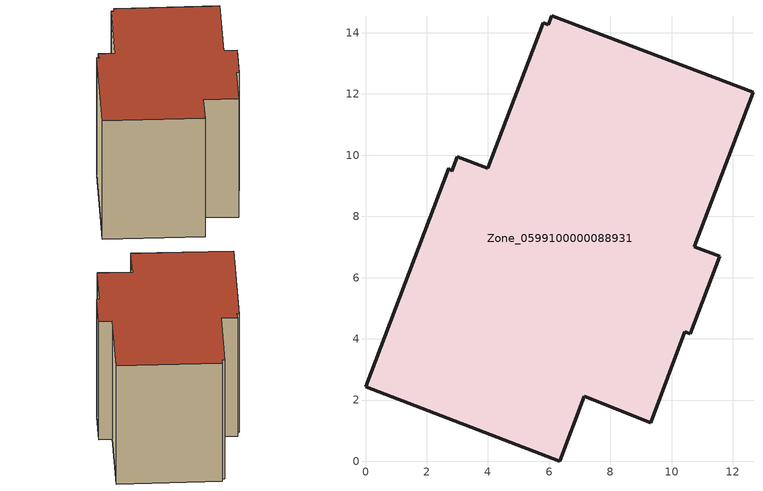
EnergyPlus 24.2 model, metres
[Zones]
Zone_0599100000088931
 floor ground (C_G): 3.99,9.58 5.81,14.33 5.96,14.26 6.09,14.56 12.66,12.06 10.74,7.01 11.57,6.7 10.61,4.16 10.43,4.23 9.32,1.26 7.15,2.13 6.34,0 0,2.44 2.72,9.58 2.83,9.47 3,9.96 z0
 wall outside (C_F): 2.72,9.58 0,2.44 6.34,0 7.15,2.13 9.32,1.26 10.43,4.23 10.61,4.16 11.57,6.7 10.74,7.01 12.66,12.06 6.09,14.56 5.96,14.26 5.81,14.33 3.99,9.58 3,9.96 2.83,9.47 2.72,9.58 z0:9.33
 roof outside (C_R): 5.81,14.33 3.99,9.58 3,9.96 2.83,9.47 2.72,9.58 0,2.44 6.34,0 7.15,2.13 9.32,1.26 10.43,4.23 10.61,4.16 11.57,6.7 10.74,7.01 12.66,12.06 6.09,14.56 5.96,14.26 z9.33
[BUILDING]
Pand.0599100000088931: North Axis=0; Terrain=City; Loads Convergence Tolerance Value=0.04; Temperature Convergence Tolerance Value=0.4; Solar Distribution=FullExterior; Maximum Number of Warmup Days=25; Minimum Number of Warmup Days=1
[Site:Location]
Rotterdam.The.Hague.AP_ZH_NLD Design_Conditions: Latitude=51.96; Longitude=4.45; Time Zone=1; Elevation=-4.5
[SITE:GROUNDTEMPERATURE:BUILDINGSURFACE]
18, 18, 18, 18, 18, 18, 18, 18, 18, 18, 18, 18
[MATERIAL] Thermal Absorptance=0.9; Solar Absorptance=0.7; Visible Absorptance=0.7
Name | Roughness | Thickness | Conductivity | Density | Specific Heat
G.D.1975-1991 | MediumSmooth | 0.15 | 0.288461 | 540 | 1210
F.D.1975-1991 | Rough | 0.3 | 0.230769 | 1920 | 840
R.D.1975-1991 | MediumRough | 0.2 | 0.153846 | 1500 | 1000
[CONSTRUCTION]
C_G: G.D.1975-1991
C_F: F.D.1975-1991
C_R: R.D.1975-1991
[ZONE]
Zone_0599100000088931: Type=1; Multiplier=1; Ceiling Height=Autocalculate; Volume=Autocalculate; Floor Area=autocalculate; Part of Total Floor Area=Yes
[ZONEINFILTRATION:DESIGNFLOWRATE]
Infil_Zone_0599100000088931: Zone or ZoneList or Space or SpaceList=Zone_0599100000088931; Schedule=AlwaysOn; Design Flow Rate Calculation Method=Flow/Area; Flow Rate per Floor Area=0.0042; Constant Term Coefficient=1; Temperature Term Coefficient=0; Velocity Term Coefficient=0; Velocity Squared Term Coefficient=0
[HVACTEMPLATE:ZONE:IDEALLOADSAIRSYSTEM]
Zone_0599100000088931: Maximum Heating Supply Air Temperature=50; Minimum Cooling Supply Air Temperature=13; Maximum Heating Supply Air Humidity Ratio=0.0156; Minimum Cooling Supply Air Humidity Ratio=0.0077; Heating Limit=NoLimit; Cooling Limit=NoLimit; Dehumidification Control Type=ConstantSensibleHeatRatio; Cooling Sensible Heat Ratio=0.7; Dehumidification Setpoint=60; Humidification Control Type=None; Humidification Setpoint=30; Outdoor Air Method=None; Outdoor Air Flow Rate per Person=0.00944; Outdoor Air Flow Rate per Zone Floor Area=0; Outdoor Air Flow Rate per Zone=0; Demand Controlled Ventilation Type=None; Outdoor Air Economizer Type=NoEconomizer; Heat Recovery Type=None; Sensible Heat Recovery Effectiveness=0.7; Latent Heat Recovery Effectiveness=0.65
[ZONECONTROL:THERMOSTAT]
ThermostatControl_Zone_0599100000088931: Zone or ZoneList=Zone_0599100000088931; Control Type Schedule=DualSetpointControlType; Control 1=Thermostat_Zone_0599100000088931; Temperature Difference Between Cutout And Setpoint=0
[THERMOSTATSETPOINT:DUALSETPOINT]
Thermostat_Zone_0599100000088931: Heating Setpoint Temperature Schedule=HeatingSetpoint_Zone_0599100000088931; Cooling Setpoint Temperature Schedule=CoolingSetpoint_Zone_0599100000088931
[SCHEDULE:COMPACT]
HeatingSetpoint_Zone_0599100000088931: Through: 12/31, For: AllDays, Until: 24:00, 21
CoolingSetpoint_Zone_0599100000088931: Through: 12/31, For: AllDays, Until: 24:00, 24
DualSetpointControlType: Through: 12/31, For: AllDays, Until: 24:00, 4
AlwaysOn: Through: 12/31, For: AllDays, Until: 24:00, 1
